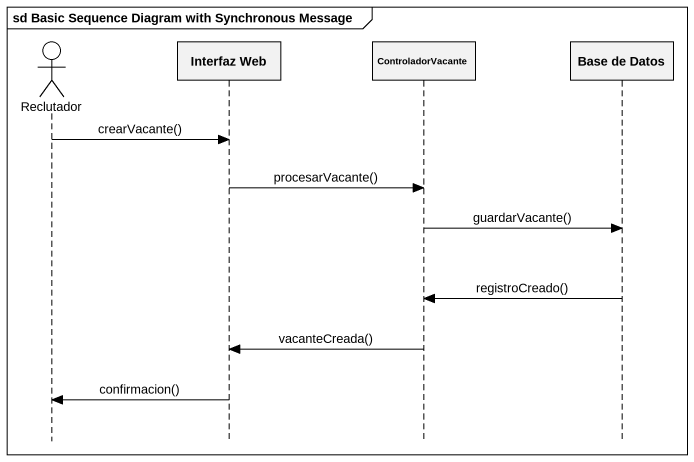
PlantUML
@startuml
mainframe sd Basic Sequence Diagram with Synchronous Message
hide footbox
actor Reclutador
participant "Interfaz Web" as Interfaz_Web
participant ControladorVacante
participant "Base de Datos" as Base_de_Datos

Reclutador -> Interfaz_Web : crearVacante()
Interfaz_Web -> ControladorVacante : procesarVacante()
ControladorVacante -> Base_de_Datos : guardarVacante()
Base_de_Datos -> ControladorVacante : registroCreado()
ControladorVacante -> Interfaz_Web : vacanteCreada()
Interfaz_Web -> Reclutador : confirmacion()
@enduml
